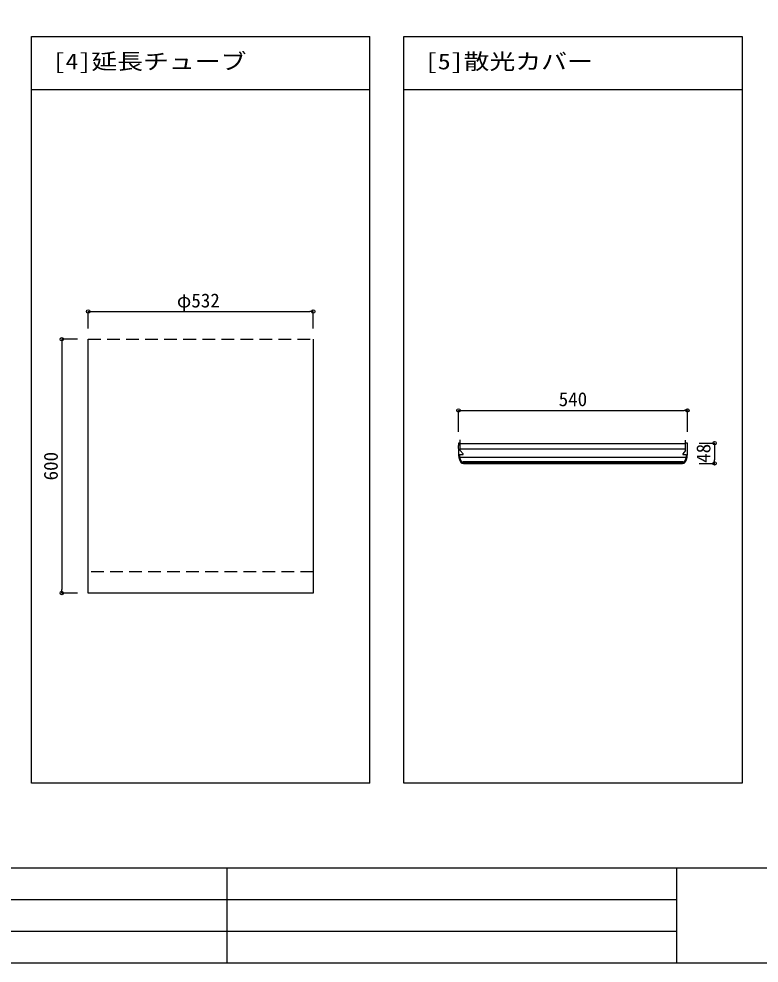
# Model space of a CAD drawing. Units: millimetres, scale not verified. Extents: x -3056 to 2944, y -2123 to 2078.
# Drawn here: x -1836 to -86, y -2123 to 110 of the extents above; entities that cross this region are included whole.
import ezdxf
from ezdxf.enums import TextEntityAlignment as Align

# ---------------------------------------------------------------- set-up
doc = ezdxf.new("R2010")
doc.units = ezdxf.units.MM
doc.header["$LTSCALE"] = 15
doc.linetypes.add('DASHED2', pattern=[3, 2, -1])
for name, color, linetype in [('8-0', 7, 'Continuous'), ('F-7', 7, 'Continuous'), ('F-8', 7, 'Continuous'), ('F-C', 7, 'Continuous')]:
    doc.layers.add(name, color=color, linetype=linetype)
doc.styles.add('ＭＳ ゴシック', font='')
doc.styles.get('ＭＳ ゴシック').set_extended_font_data('MS Gothic')

msp = doc.modelspace()

# ---------------------------------------------------------------- linework, layer by layer
at = {"layer": '8-0'}
for p, q in [((-3056.25, -1897.5), (2943.75, -1897.5)), ((-1344.29, -1897.5), (-1344.29, -2122.81)), ((-281.32, -1897.5), (-281.32, -2122.5)), ((-2527.27, -1972.5), (-281.32, -1972.5)), ((-2527.27, -2047.5), (-281.32, -2047.5))]:
    msp.add_line(p, q, dxfattribs=at)
msp.add_lwpolyline([(-3056.25, -2122.5), (2943.75, -2122.5), (2943.75, 2077.5), (-3056.25, 2077.5)], close=True, dxfattribs=at)
at = {"layer": 'F-7', "linetype": 'DASHED2'}
for p, q in [((-1672.25, -647.84), (-1140.25, -647.84)), ((-1140.25, -1197.84), (-1672.25, -1197.84))]:
    msp.add_line(p, q, dxfattribs=at)
at = {"layer": 'F-7'}
msp.add_lwpolyline([(-1140.25, -647.84), (-1140.25, -1247.84), (-1672.25, -1247.84), (-1672.25, -647.84)], dxfattribs=at)
at = {"layer": 'F-8'}
for p, q in [((-1806.25, 67.5), (-1006.25, 67.5)), ((-1806.25, -1697.5), (-1806.25, 67.5)), ((-1006.25, -1697.5), (-1006.25, 67.5)), ((-926.25, 67.5), (-126.25, 67.5)), ((-926.25, -1697.5), (-926.25, 67.5)), ((-126.25, 67.5), (-126.25, -1697.5)), ((-1006.25, -58.5), (-1806.25, -58.5)), ((-126.25, -58.5), (-926.25, -58.5)), ((-1672.25, -622.84), (-1672.25, -582.05)), ((-1672.25, -582.23), (-1664.25, -582.23)), ((-1664.25, -582.23), (-1148.25, -582.23)), ((-1140.25, -582.23), (-1148.25, -582.23)), ((-1140.25, -622.84), (-1140.25, -582.05)), ((-1697.25, -647.84), (-1734.76, -647.84)), ((-1734.58, -647.84), (-1734.58, -655.84)), ((-1734.58, -655.84), (-1734.58, -1239.84)), ((-796.8, -866.8), (-796.8, -815.99)), ((-255.7, -816.17), (-263.7, -816.17)), ((-255.7, -866.8), (-255.7, -815.99)), ((-228.22, -893.63), (-191.21, -893.63)), ((-191.39, -893.63), (-191.39, -901.63)), ((-191.39, -901.63), (-191.39, -933.33)), ((-191.39, -941.33), (-191.39, -933.33)), ((-228.22, -941.33), (-191.21, -941.33)), ((-1697.25, -1247.84), (-1734.76, -1247.84)), ((-1734.58, -1247.84), (-1734.58, -1239.84)), ((-1006.25, -1697.5), (-1806.25, -1697.5)), ((-126.25, -1697.5), (-926.25, -1697.5))]:
    msp.add_line(p, q, dxfattribs=at)
msp.add_lwpolyline([(-796.8, -816.17), (-788.8, -816.17), (-263.7, -816.17)], dxfattribs=at)
for centre in [(-1672.25, -582.23), (-1140.25, -582.23), (-1734.58, -647.84), (-796.8, -816.17), (-255.7, -816.17), (-191.39, -893.63), (-191.39, -941.33), (-1734.58, -1247.84)]:
    msp.add_circle(centre, 4, dxfattribs=at)
at = {"layer": 'F-C'}
for p, q in [((-792.66, -910.77), (-792.66, -885.72)), ((-259.92, -910.77), (-259.92, -886.72)), ((-797.29, -903.63), (-797.08, -909.63)), ((-792.66, -893.63), (-796.8, -893.63)), ((-792.66, -894.53), (-259.92, -894.53)), ((-792.66, -907.23), (-259.92, -907.23)), ((-785.79, -918.95), (-792.66, -910.77)), ((-259.92, -910.77), (-266.79, -918.95)), ((-256.94, -893.63), (-259.9, -893.63)), ((-255.78, -893.63), (-256.94, -893.63)), ((-255.5, -909.63), (-255.29, -903.63)), ((-794.21, -920.75), (-785.79, -920.75)), ((-259.21, -927.55), (-793.36, -927.55)), ((-785.79, -920.75), (-785.79, -918.95)), ((-266.79, -918.95), (-266.79, -920.75)), ((-266.79, -920.75), (-258.37, -920.75)), ((-788.76, -937.77), (-785.79, -937.77)), ((-785.79, -937.77), (-785.79, -938.77)), ((-780.29, -938.77), (-785.79, -938.77)), ((-785.02, -941.37), (-267.56, -941.37)), ((-780.29, -940.27), (-780.29, -938.77)), ((-272.29, -940.27), (-780.29, -940.27)), ((-272.29, -938.77), (-272.29, -940.27)), ((-266.79, -938.77), (-272.29, -938.77)), ((-266.83, -938.77), (-266.83, -938.01)), ((-266.79, -937.77), (-263.82, -937.77))]:
    msp.add_line(p, q, dxfattribs=at)
for points in [[(-797.09, -895.89), (-797.1, -896.04), (-797.11, -896.2), (-797.11, -896.37), (-797.12, -896.55), (-797.13, -896.73), (-797.14, -896.93), (-797.15, -897.14), (-797.15, -897.35), (-797.16, -897.58), (-797.17, -897.81), (-797.18, -898.06), (-797.18, -898.33), (-797.19, -898.61), (-797.2, -898.92), (-797.21, -899.23), (-797.22, -899.57), (-797.22, -899.93), (-797.23, -900.3), (-797.24, -900.68), (-797.25, -901.07), (-797.25, -901.48), (-797.26, -901.89), (-797.27, -902.31), (-797.28, -902.73), (-797.28, -903.17), (-797.29, -903.62), (-797.29, -903.63)], [(-796.8, -893.63), (-796.8, -893.63), (-796.81, -893.65), (-796.81, -893.67), (-796.82, -893.69), (-796.83, -893.72), (-796.84, -893.74), (-796.84, -893.77), (-796.85, -893.8), (-796.86, -893.83), (-796.87, -893.86), (-796.88, -893.89), (-796.89, -893.92), (-796.9, -893.95), (-796.9, -893.98), (-796.91, -894.02), (-796.92, -894.05), (-796.92, -894.09), (-796.93, -894.13), (-796.93, -894.17), (-796.94, -894.21), (-796.94, -894.25), (-796.95, -894.29), (-796.96, -894.34), (-796.96, -894.39), (-796.97, -894.44), (-796.97, -894.49), (-796.98, -894.56), (-796.99, -894.63), (-797, -894.71), (-797, -894.79), (-797.01, -894.89), (-797.02, -894.99), (-797.03, -895.1), (-797.04, -895.22), (-797.05, -895.34), (-797.06, -895.47), (-797.07, -895.6), (-797.08, -895.74), (-797.09, -895.89)], [(-797.08, -909.63), (-797.08, -909.65), (-797.06, -910.42), (-797.04, -911.17), (-797.03, -911.89), (-797.01, -912.6), (-796.99, -913.28), (-796.98, -913.93), (-796.96, -914.57), (-796.95, -915.18), (-796.93, -915.77), (-796.91, -916.33), (-796.9, -916.87), (-796.88, -917.39), (-796.86, -917.87), (-796.84, -918.34), (-796.82, -918.77), (-796.8, -919.18), (-796.78, -919.58), (-796.76, -919.95), (-796.74, -920.32), (-796.72, -920.67), (-796.69, -921.01), (-796.67, -921.34), (-796.65, -921.65), (-796.62, -921.95), (-796.6, -922.25), (-796.57, -922.55), (-796.54, -922.86), (-796.51, -923.16), (-796.48, -923.48), (-796.45, -923.79), (-796.42, -924.11), (-796.38, -924.44), (-796.35, -924.77), (-796.3, -925.12), (-796.25, -925.48), (-796.19, -925.85), (-796.13, -926.23), (-796.06, -926.63)], [(-256.23, -924.71), (-256.2, -924.46), (-256.17, -924.23), (-256.15, -924), (-256.12, -923.78), (-256.1, -923.53), (-256.07, -923.27), (-256.05, -922.99), (-256.02, -922.69), (-255.99, -922.37), (-255.96, -922.03), (-255.93, -921.68), (-255.9, -921.31), (-255.88, -920.92), (-255.85, -920.52), (-255.82, -920.1), (-255.8, -919.67), (-255.78, -919.22), (-255.75, -918.75), (-255.73, -918.27), (-255.71, -917.78), (-255.7, -917.28), (-255.68, -916.78), (-255.66, -916.27), (-255.65, -915.76), (-255.63, -915.24), (-255.62, -914.71), (-255.61, -914.18), (-255.59, -913.65), (-255.58, -913.1), (-255.57, -912.55), (-255.56, -911.98), (-255.54, -911.41), (-255.53, -910.84), (-255.51, -910.25), (-255.5, -909.65), (-255.5, -909.63)], [(-255.51, -895.64), (-255.51, -895.53), (-255.52, -895.43), (-255.53, -895.33), (-255.54, -895.23), (-255.54, -895.13), (-255.55, -895.03), (-255.56, -894.94), (-255.57, -894.85), (-255.58, -894.76), (-255.58, -894.67), (-255.59, -894.59), (-255.6, -894.51), (-255.61, -894.44), (-255.62, -894.37), (-255.62, -894.31), (-255.63, -894.25), (-255.64, -894.2), (-255.64, -894.16), (-255.65, -894.12), (-255.66, -894.08), (-255.66, -894.04), (-255.67, -894), (-255.68, -893.96), (-255.69, -893.92), (-255.7, -893.89), (-255.71, -893.85), (-255.72, -893.82), (-255.73, -893.79), (-255.74, -893.76), (-255.75, -893.73), (-255.76, -893.7), (-255.76, -893.68), (-255.77, -893.65), (-255.78, -893.63), (-255.78, -893.63)], [(-255.29, -903.63), (-255.29, -903.61), (-255.29, -903.36), (-255.3, -903.11), (-255.3, -902.85), (-255.31, -902.58), (-255.31, -902.3), (-255.31, -902.02), (-255.32, -901.74), (-255.32, -901.44), (-255.33, -901.15), (-255.33, -900.85), (-255.34, -900.56), (-255.35, -900.26), (-255.35, -899.97), (-255.36, -899.68), (-255.36, -899.39), (-255.37, -899.1), (-255.38, -898.82), (-255.38, -898.56), (-255.39, -898.31), (-255.4, -898.07), (-255.41, -897.85), (-255.41, -897.64), (-255.42, -897.45), (-255.43, -897.27), (-255.43, -897.11), (-255.44, -896.95), (-255.45, -896.81), (-255.45, -896.67), (-255.46, -896.54), (-255.46, -896.43), (-255.47, -896.32), (-255.47, -896.22), (-255.48, -896.13), (-255.48, -896.03), (-255.49, -895.93), (-255.5, -895.84), (-255.5, -895.74), (-255.51, -895.64)], [(-796.06, -926.63), (-795.99, -927.04), (-795.91, -927.47), (-795.82, -927.9), (-795.73, -928.32), (-795.63, -928.75), (-795.53, -929.18), (-795.42, -929.6), (-795.31, -930.02), (-795.19, -930.44), (-795.07, -930.86), (-794.94, -931.27), (-794.82, -931.66), (-794.69, -932.03), (-794.57, -932.39), (-794.45, -932.72), (-794.33, -933.04), (-794.22, -933.34), (-794.1, -933.62), (-793.99, -933.88), (-793.88, -934.13), (-793.77, -934.38), (-793.67, -934.6), (-793.58, -934.82), (-793.48, -935.03), (-793.39, -935.22), (-793.31, -935.41), (-793.22, -935.58), (-793.13, -935.77), (-793.03, -935.95), (-792.93, -936.14), (-792.83, -936.34), (-792.72, -936.53), (-792.61, -936.73), (-792.49, -936.94), (-792.37, -937.14), (-792.25, -937.33), (-792.13, -937.51), (-792.02, -937.69), (-791.91, -937.85)], [(-794.01, -923), (-794.03, -922.8), (-794.05, -922.6), (-794.07, -922.39), (-794.09, -922.19), (-794.1, -921.99), (-794.12, -921.79), (-794.14, -921.59), (-794.15, -921.38), (-794.17, -921.18), (-794.19, -920.98), (-794.2, -920.78), (-794.21, -920.75)], [(-791.21, -934.01), (-791.29, -933.81), (-791.39, -933.61), (-791.49, -933.38), (-791.59, -933.14), (-791.7, -932.88), (-791.81, -932.6), (-791.92, -932.31), (-792.04, -931.99), (-792.16, -931.66), (-792.29, -931.31), (-792.41, -930.95), (-792.53, -930.59), (-792.65, -930.23), (-792.76, -929.87), (-792.86, -929.51), (-792.96, -929.15), (-793.05, -928.79), (-793.14, -928.43), (-793.23, -928.07), (-793.3, -927.73), (-793.37, -927.4), (-793.44, -927.08), (-793.5, -926.78), (-793.55, -926.48), (-793.6, -926.2), (-793.65, -925.93), (-793.69, -925.66), (-793.72, -925.41), (-793.76, -925.16), (-793.79, -924.92), (-793.82, -924.69), (-793.85, -924.46), (-793.88, -924.24), (-793.9, -924.03), (-793.93, -923.83), (-793.95, -923.62), (-793.97, -923.41), (-793.99, -923.21), (-794.01, -923)], [(-788.76, -937.77), (-788.77, -937.76), (-788.86, -937.65), (-788.95, -937.54), (-789.04, -937.43), (-789.13, -937.33), (-789.21, -937.22), (-789.29, -937.12), (-789.37, -937.03), (-789.45, -936.93), (-789.52, -936.84), (-789.59, -936.75), (-789.66, -936.66), (-789.72, -936.57), (-789.78, -936.49), (-789.84, -936.41), (-789.9, -936.33), (-789.95, -936.26), (-790, -936.19), (-790.06, -936.11), (-790.11, -936.03), (-790.16, -935.95), (-790.21, -935.87), (-790.27, -935.79), (-790.32, -935.71), (-790.37, -935.62), (-790.42, -935.54), (-790.47, -935.45), (-790.53, -935.36), (-790.58, -935.27), (-790.63, -935.17), (-790.68, -935.07), (-790.74, -934.98), (-790.79, -934.87), (-790.84, -934.76), (-790.91, -934.64), (-790.97, -934.5), (-791.04, -934.35), (-791.12, -934.19), (-791.21, -934.01)], [(-263.14, -936.94), (-263.21, -937.03), (-263.27, -937.11), (-263.34, -937.18), (-263.39, -937.26), (-263.45, -937.33), (-263.51, -937.4), (-263.57, -937.47), (-263.63, -937.55), (-263.69, -937.62), (-263.75, -937.69), (-263.81, -937.76), (-263.82, -937.77)], [(-263.65, -940.63), (-263.64, -940.62), (-263.53, -940.56), (-263.42, -940.5), (-263.31, -940.44), (-263.2, -940.38), (-263.1, -940.31), (-262.99, -940.25), (-262.89, -940.18), (-262.78, -940.12), (-262.68, -940.05), (-262.58, -939.98), (-262.49, -939.91), (-262.4, -939.85), (-262.31, -939.78), (-262.23, -939.71), (-262.15, -939.64), (-262.07, -939.57), (-262, -939.5), (-261.93, -939.43), (-261.87, -939.37), (-261.81, -939.3), (-261.75, -939.24), (-261.69, -939.18), (-261.64, -939.12), (-261.59, -939.06), (-261.54, -939), (-261.48, -938.93), (-261.42, -938.85), (-261.34, -938.76), (-261.27, -938.66), (-261.18, -938.56), (-261.09, -938.44), (-260.99, -938.31), (-260.88, -938.17), (-260.78, -938.03), (-260.67, -937.88), (-260.57, -937.72), (-260.46, -937.55), (-260.35, -937.38)], [(-260.14, -930.89), (-260.25, -931.2), (-260.35, -931.49), (-260.45, -931.77), (-260.55, -932.03), (-260.65, -932.28), (-260.74, -932.51), (-260.82, -932.73), (-260.9, -932.93), (-260.98, -933.11), (-261.05, -933.28), (-261.12, -933.44), (-261.19, -933.6), (-261.25, -933.74), (-261.31, -933.88), (-261.37, -934.01), (-261.43, -934.13), (-261.48, -934.25), (-261.53, -934.36), (-261.58, -934.46), (-261.64, -934.58), (-261.7, -934.69), (-261.76, -934.81), (-261.82, -934.94), (-261.89, -935.07), (-261.97, -935.21), (-262.04, -935.35), (-262.12, -935.49), (-262.2, -935.63), (-262.29, -935.76), (-262.37, -935.9), (-262.46, -936.03), (-262.55, -936.16), (-262.64, -936.28), (-262.73, -936.41), (-262.82, -936.53), (-262.91, -936.64), (-262.99, -936.75), (-263.07, -936.85), (-263.14, -936.94)], [(-260.35, -937.38), (-260.24, -937.2), (-260.13, -937.01), (-260.02, -936.83), (-259.92, -936.64), (-259.82, -936.47), (-259.73, -936.3), (-259.64, -936.13), (-259.55, -935.97), (-259.48, -935.82), (-259.4, -935.67), (-259.32, -935.51), (-259.23, -935.31), (-259.12, -935.08), (-259, -934.82), (-258.87, -934.52), (-258.72, -934.19), (-258.56, -933.83), (-258.39, -933.43), (-258.21, -933.01), (-258.04, -932.57), (-257.87, -932.11), (-257.71, -931.63), (-257.56, -931.14), (-257.41, -930.63), (-257.27, -930.09), (-257.13, -929.55), (-257.01, -929), (-256.89, -928.49), (-256.79, -928.01), (-256.69, -927.57), (-256.61, -927.15), (-256.54, -926.77), (-256.48, -926.41), (-256.42, -926.09), (-256.38, -925.79), (-256.34, -925.51), (-256.3, -925.23), (-256.26, -924.96), (-256.23, -924.71)], [(-258.37, -920.75), (-258.37, -920.78), (-258.39, -920.98), (-258.41, -921.18), (-258.42, -921.38), (-258.44, -921.59), (-258.46, -921.79), (-258.47, -921.99), (-258.49, -922.19), (-258.51, -922.39), (-258.53, -922.6), (-258.55, -922.8), (-258.57, -923), (-258.59, -923.21), (-258.61, -923.41), (-258.63, -923.62), (-258.65, -923.83), (-258.67, -924.03), (-258.7, -924.25), (-258.73, -924.47), (-258.76, -924.71), (-258.79, -924.96), (-258.83, -925.23), (-258.87, -925.5), (-258.91, -925.79), (-258.96, -926.09), (-259.01, -926.41), (-259.06, -926.73), (-259.13, -927.06), (-259.2, -927.4), (-259.27, -927.74), (-259.35, -928.1), (-259.44, -928.46), (-259.54, -928.84), (-259.64, -929.21), (-259.74, -929.57), (-259.84, -929.92), (-259.94, -930.25), (-260.04, -930.58), (-260.14, -930.89)], [(-791.91, -937.85), (-791.81, -938.01), (-791.71, -938.15), (-791.61, -938.29), (-791.51, -938.42), (-791.42, -938.54), (-791.33, -938.66), (-791.24, -938.77), (-791.15, -938.87), (-791.07, -938.97), (-791, -939.06), (-790.92, -939.15), (-790.85, -939.23), (-790.77, -939.31), (-790.69, -939.39), (-790.61, -939.47), (-790.53, -939.54), (-790.44, -939.62), (-790.35, -939.69), (-790.26, -939.76), (-790.17, -939.83), (-790.08, -939.89), (-790, -939.96), (-789.91, -940.02), (-789.83, -940.08), (-789.74, -940.13), (-789.66, -940.19), (-789.58, -940.24), (-789.5, -940.29), (-789.42, -940.33), (-789.34, -940.38), (-789.26, -940.43), (-789.18, -940.48), (-789.1, -940.53), (-789.02, -940.58), (-788.94, -940.62), (-788.93, -940.63)], [(-266.79, -938.77), (-266.79, -937.77), (-785.79, -937.77)], [(-785.75, -938.01), (-785.75, -938.77), (-266.83, -938.77)]]:
    msp.add_lwpolyline(points, dxfattribs=at)
for centre, start, end in [((-785.02, -930.64), 248.61837, 296.15261), ((-267.56, -930.64), 243.84739, 291.38163)]:
    msp.add_arc(centre, 10.73, start, end, dxfattribs=at)

# ---------------------------------------------------------------- texts
at = {"layer": 'F-8', "style": 'ＭＳ ゴシック', "width": 1.2}
for s, p in [('[4]延長チューブ', (-1756.25, -20.97)), ('[5]散光カバー', (-876.25, -20.97))]:
    msp.add_text(s, height=37.34, dxfattribs=at).set_placement(p, align=Align.BOTTOM_LEFT)
at = {"layer": 'F-8', "style": 'ＭＳ ゴシック'}
for s, p in [('φ532', (-1462.5, -582.64)), ('540', (-560, -816.08))]:
    msp.add_text(s, height=32.99, dxfattribs=at).set_placement(p, align=Align.BOTTOM_LEFT)
for s, p in [('48', (-191.48, -939.98)), ('600', (-1734.17, -981.59))]:
    msp.add_text(s, height=32.99, rotation=90, dxfattribs=at).set_placement(p, align=Align.BOTTOM_LEFT)

doc.saveas('drawing.dxf')
